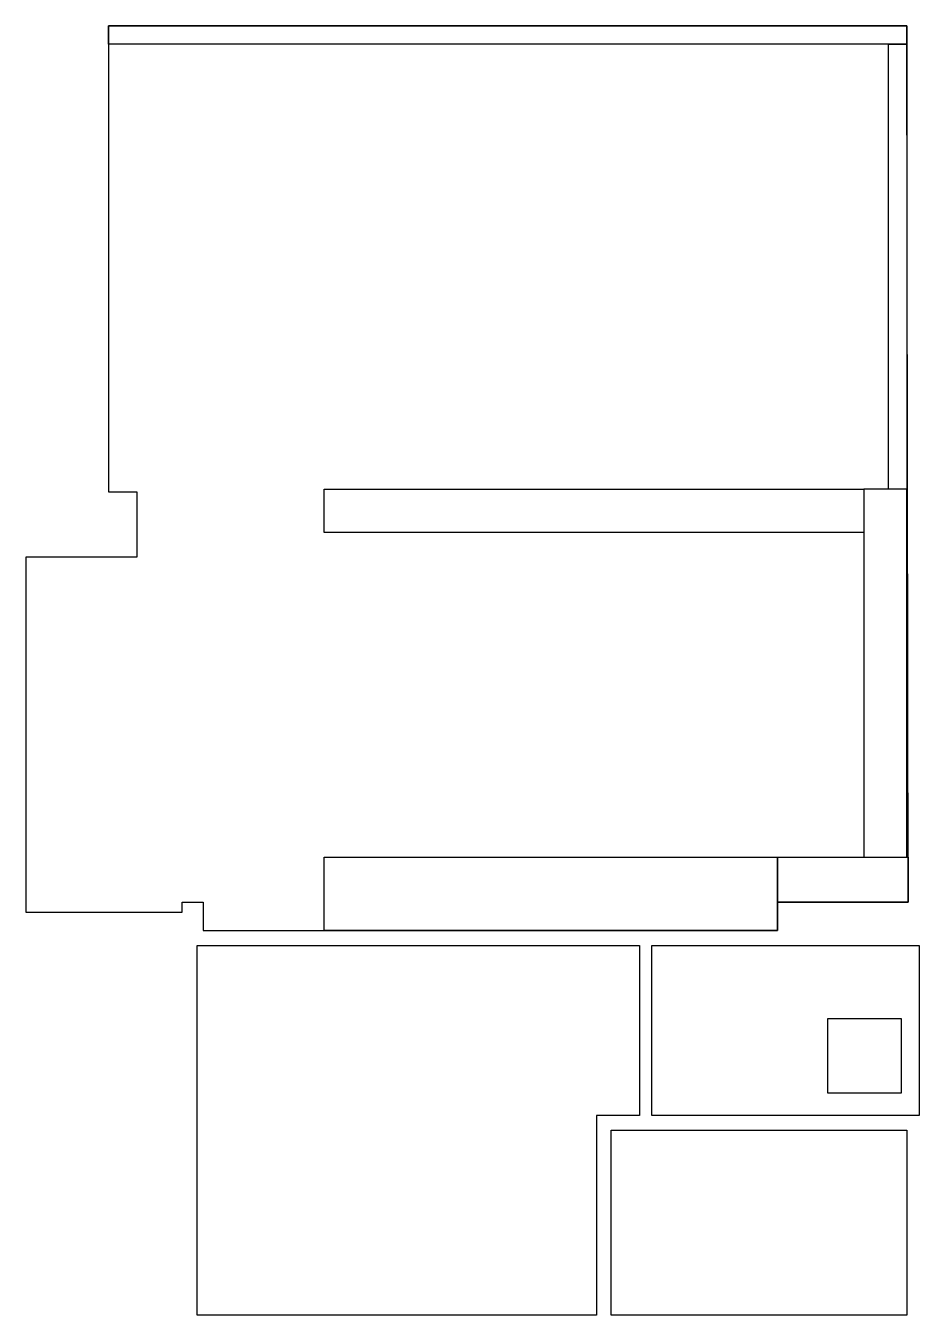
# Model space of a CAD drawing. Header units: millimetres. Extents: x 7.2 to 14.5, y 0 to 10.5.
import ezdxf

# ---------------------------------------------------------------- set-up
doc = ezdxf.new("R2010")
doc.units = ezdxf.units.MM
doc.layers.add('AREE LEONARDO', color=7, linetype='Continuous')

msp = doc.modelspace()

# ---------------------------------------------------------------- linework, layer by layer
at = {"layer": 'AREE LEONARDO', "color": 5}
for points in [[(7.21, 3.27), (8.48, 3.27), (8.48, 3.35), (8.65, 3.35), (8.65, 3.12), (13.31, 3.12), (13.31, 3.35), (14.37, 3.35), (14.36, 10.46), (7.88, 10.46), (7.88, 6.68), (8.11, 6.68), (8.11, 6.15), (7.21, 6.15)], [(8.6, 0), (8.6, 3), (8.6, 3), (8.6, 3), (12.19, 3), (12.19, 1.62), (11.84, 1.62), (11.84, 0)]]:
    msp.add_lwpolyline(points, close=True, dxfattribs=at)
at = {"layer": 'AREE LEONARDO', "color": 2}
for points in [[(7.88, 10.46), (14.36, 10.46), (14.36, 10.31), (7.88, 10.31)], [(14.21, 10.31), (14.36, 10.31), (14.36, 6.7), (14.21, 6.7)], [(9.632, 6.7), (14.01, 6.7), (14.01, 6.35), (9.632, 6.35)], [(14.01, 3.715), (14.36, 3.715), (14.36, 6.7), (14.01, 6.7)], [(9.632, 3.715), (13.31, 3.715), (13.31, 3.12), (9.632, 3.12)], [(13.31, 3.715), (14.37, 3.715), (14.37, 3.35), (13.31, 3.35)]]:
    msp.add_lwpolyline(points, close=True, dxfattribs=at)
at = {"layer": 'AREE LEONARDO', "color": 6}
msp.add_lwpolyline([(12.29, 3), (14.46, 3), (14.46, 1.62), (12.29, 1.62)], close=True, dxfattribs=at)
at = {"layer": 'AREE LEONARDO', "color": 1}
msp.add_lwpolyline([(13.716, 1.804), (14.316, 1.804), (14.316, 2.404), (13.716, 2.404)], close=True, dxfattribs=at)
at = {"layer": 'AREE LEONARDO', "color": 3}
msp.add_lwpolyline([(11.96, 1.5), (14.36, 1.5), (14.36, 0), (11.96, 0)], close=True, dxfattribs=at)

doc.saveas('drawing.dxf')
